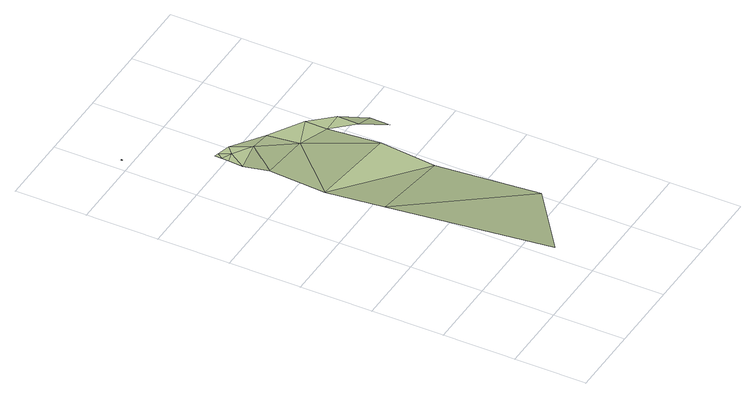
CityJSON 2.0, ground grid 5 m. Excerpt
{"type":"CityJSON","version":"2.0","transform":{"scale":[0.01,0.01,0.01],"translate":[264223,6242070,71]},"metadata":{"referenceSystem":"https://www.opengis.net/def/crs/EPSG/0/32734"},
"CityObjects":{
"terrain1":{"type":"TINRelief","geometry":[{"type":"CompositeSurface","lod":"1","boundaries":[[[0,1,2]],[[3,2,4]],[[2,1,4]],[[5,6,7]],[[8,7,6]],[[9,7,8]],[[9,8,10]],[[10,11,9]],[[11,10,12]],[[3,13,14]],[[14,15,16]],[[17,16,18]],[[17,18,19]],[[20,21,19]],[[18,20,19]],[[18,16,15]],[[3,4,22]],[[23,20,18]],[[13,3,22]],[[13,15,14]],[[15,23,18]],[[24,23,15]],[[15,13,24]],[[13,22,25]],[[13,26,24]],[[13,25,26]],[[25,27,26]],[[28,27,25]],[[27,28,29]],[[29,28,30]]]}]}
},
"vertices":[
[163,78,430],[741,487,300],[242,1312,230],[270,1749,160],[824,1283,160],[33,3037,90],[33,3040,90],[30,3042,90],[33,3044,90],[32,3045,90],[35,3045,90],[32,3050,90],[36,3047,90],[700,2157,90],[296,2148,160],[517,2384,110],[309,2347,110],[315,2447,110],[386,2468,110],[318,2497,110],[346,2541,110],[322,2547,110],[866,1681,160],[439,2518,110],[673,2377,90],[907,2079,90],[908,2235,90],[1047,2083,90],[1044,1933,90],[1187,1932,40],[1182,1788,40]
]}
